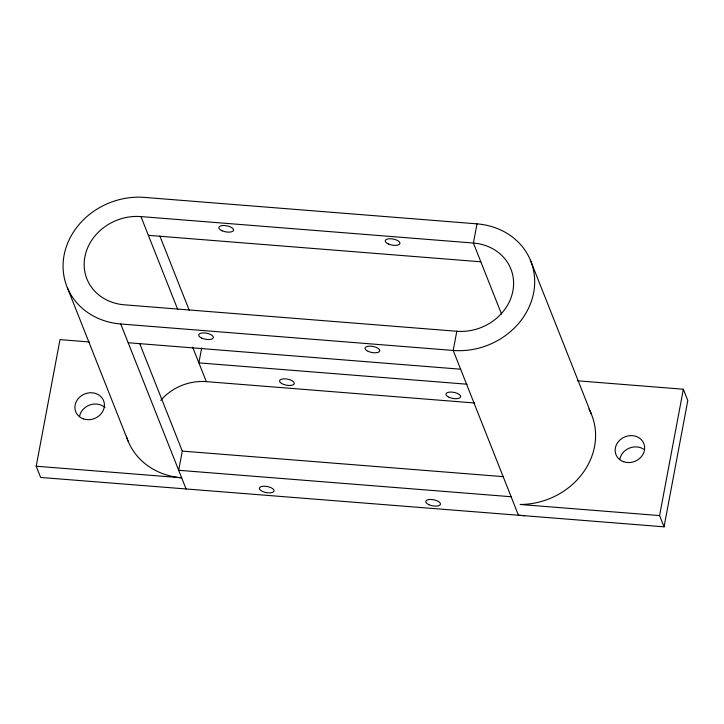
<?xml version="1.0" encoding="UTF-8"?>
<svg xmlns="http://www.w3.org/2000/svg" width="724" height="724" viewBox="0 0 724 724"><rect width="100%" height="100%" fill="white"/><g stroke="black" fill="none" stroke-linecap="round" stroke-linejoin="round"><path stroke-width="1.09" d="M524.574 515.732L40.653 477.46L36.2 466.211L60.002 339.619L89.324 341.954M139.651 343.429L182.285 451.097L178.674 470.283L511.126 496.736M201.679 347.954L198.874 362.878L467.089 384.218M456.808 331.266L124.365 304.813A49.25 43.449 -21.6 0 1 84.871 256.893A49.25 43.449 -21.6 0 1 140.954 216.585L473.406 243.047A49.25 43.449 -21.6 0 1 512.891 290.957A49.25 43.449 -21.6 0 1 456.808 331.266L453.206 350.452L518.547 515.497M186.104 489.035L120.754 323.99A70.662 62.336 -21.6 0 1 64.092 255.237A70.662 62.336 -21.6 0 1 144.565 197.408L477.007 223.861L473.406 243.047L501.524 314.071M518.592 515.253L664.044 526.828L659.582 515.579L683.347 389.231L577.363 380.797M664.044 526.828L687.8 400.49L683.347 389.231M148.384 235.345L480.826 261.798M120.754 323.99L453.206 350.452A70.662 62.336 -21.6 0 0 533.669 292.614A70.662 62.336 -21.6 0 0 477.007 223.861M128.184 342.742L460.627 369.204M160.764 400.39A49.25 43.449 -21.6 0 1 206.304 381.629L474.51 402.978M182.285 451.097L503.461 476.664M659.582 515.579L520.113 504.474A70.662 62.336 -21.6 0 0 588.992 409.114M36.2 466.211L181.643 477.786A70.662 62.336 -21.6 0 1 126.374 436.291M530.439 260.233L591.327 414.028M159.85 236.024L189.236 310.243M140.954 216.585L177.769 309.564M192.665 347.194L206.304 381.629M67.323 287.618L128.22 441.414M619.816 459.188A14.987 13.222 -21.6 0 1 643.826 449.305M79.568 416.318A14.987 13.222 -21.6 0 1 89.948 404.924A14.987 13.222 -21.6 0 1 104.971 407.531M262.495 491.46A7.493 3.086 10.7 0 0 274.079 490.953A7.493 3.086 10.7 0 0 263.581 486.229A7.493 3.086 10.7 0 0 262.495 491.46M428.834 504.682A7.493 3.086 10.7 0 0 440.464 504.221A7.493 3.086 10.7 0 0 430.02 499.469A7.493 3.086 10.7 0 0 428.834 504.682M281.582 383.485A7.493 3.086 10.7 0 0 294.007 384.118A7.493 3.086 10.7 0 0 285.156 378.833A7.493 3.086 10.7 0 0 281.582 383.485M449.079 397.295A7.493 3.086 10.7 0 0 460.663 396.797A7.493 3.086 10.7 0 0 450.165 392.064A7.493 3.086 10.7 0 0 449.079 397.295M221.987 230.73A7.493 3.086 10.7 0 0 233.571 230.232A7.493 3.086 10.7 0 0 223.073 225.499A7.493 3.086 10.7 0 0 221.987 230.73M388.372 243.97A7.493 3.086 10.7 0 0 399.956 243.472A7.493 3.086 10.7 0 0 389.458 238.739A7.493 3.086 10.7 0 0 388.372 243.97M368.181 351.375A7.493 3.086 10.7 0 0 379.765 350.878A7.493 3.086 10.7 0 0 369.267 346.144A7.493 3.086 10.7 0 0 368.181 351.375M201.788 338.135A7.493 3.086 10.7 0 0 213.372 337.637A7.493 3.086 10.7 0 0 202.874 332.904A7.493 3.086 10.7 0 0 201.788 338.135M83.459 418.888A14.987 13.222 -21.6 0 0 104.365 403.865A14.987 13.222 -21.6 0 0 81.16 395.91A14.987 13.222 -21.6 0 0 83.459 418.888M623.708 461.767A14.987 13.222 -21.6 0 0 644.613 446.735A14.987 13.222 -21.6 0 0 621.409 438.78A14.987 13.222 -21.6 0 0 623.708 461.767"/></g></svg>
